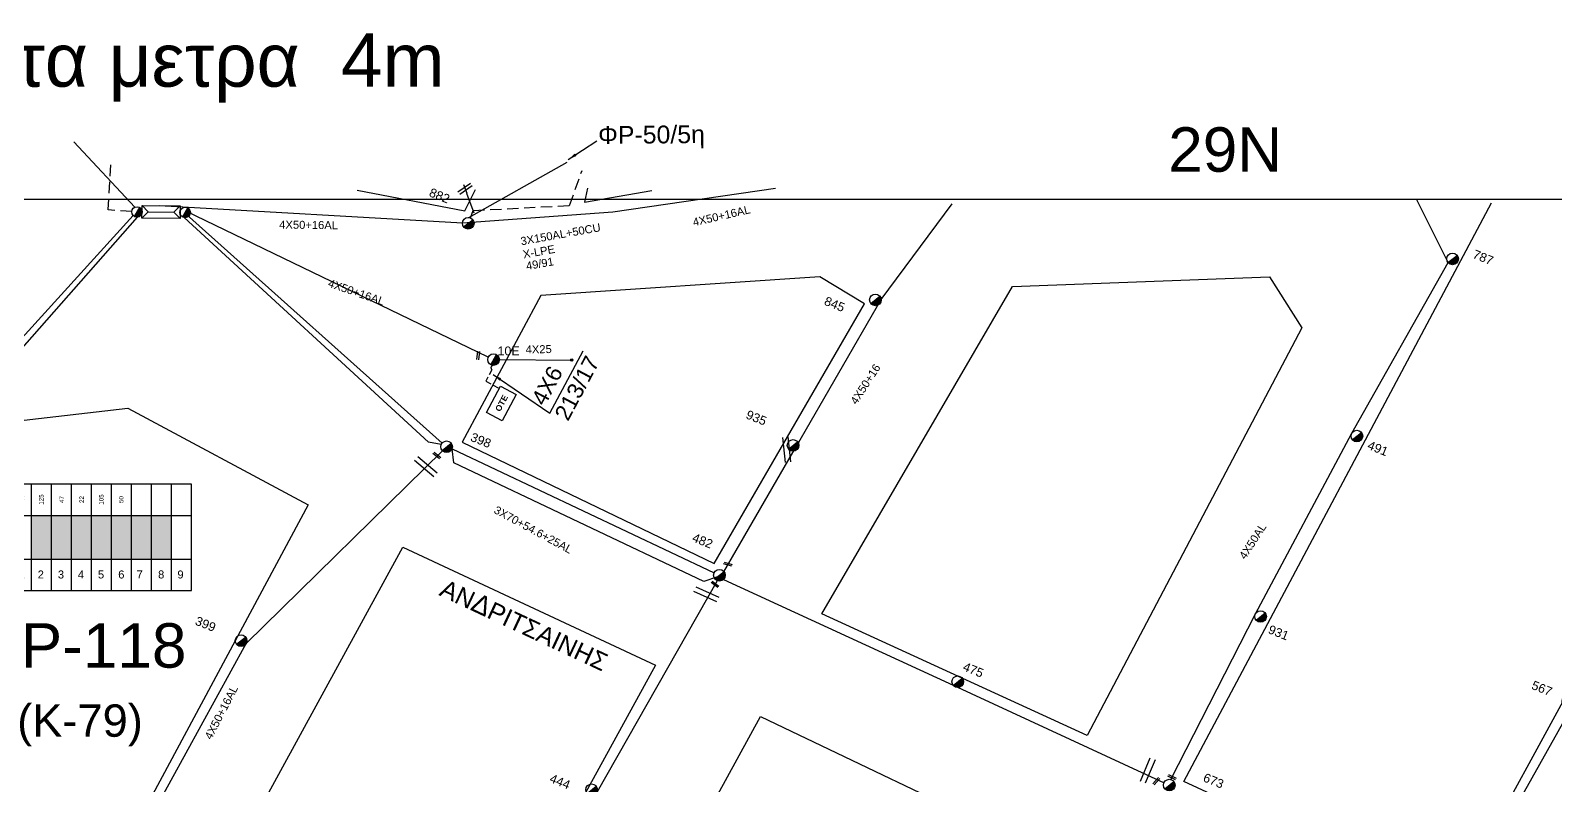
# Model space of a CAD drawing. Header units: millimetres. Extents: x 2101 to 3312, y 775 to 1363.
# Drawn here: x 2223.6 to 2395.2, y 1278.2 to 1363.2 of the extents above; entities that cross this region are included whole.
import ezdxf
from ezdxf.enums import TextEntityAlignment as Align

# ---------------------------------------------------------------- set-up
doc = ezdxf.new("R2010")
doc.units = ezdxf.units.MM
doc.linetypes.add('DASHED', pattern=[19.05, 12.7, -6.35])
for name, color, linetype in [('Pillar OTE', 7, 'Continuous'), ('Άγνωστα', 7, 'Continuous'), ('Ασφαλειοκιβώτια Χ.Τ 9 αναχωρήσεων', 7, 'Continuous'), ('Γυμνά εναέρια ΧΤ (3Φ)   4x50AL', 7, 'Continuous'), ('Γυμνά εναέρια ΧΤ και ΦΟΠ (3Φ)   4x50+16AL', 7, 'Continuous'), ('Επιγραφές - Σχήματα', 7, 'Continuous'), ('Καλώδια ΧΤ   3x95+50 AL XLPE', 7, 'DASHED'), ('Μηχανική τομή', 7, 'Continuous'), ('Στύλος ΦΜ', 7, 'Continuous'), ('Στύλος ΦΜ @ 1', 7, 'Continuous'), ('Συνδέσεις', 7, 'Continuous'), ('Συνεστραμμένα ΧΤ   3x70+54.6+25 AL', 7, 'SYN_LINE'), ('Τομή', 7, 'Continuous'), ('Υποσταθμός εναέριος 2 στύλων', 7, 'Continuous'), ('Υποσταθμός πόλεως', 7, 'Continuous'), ('Υπόβαθρο ΔΕΗ', 7, 'Continuous'), ('Υπόγεια καλώδια Παροχών ΧΤ   4x25', 7, 'DASHED'), ('Υπόγεια καλώδια Παροχών ΧΤ   4x50AL', 7, 'DASHED'), ('Υπόγεια καλώδια Παροχών ΧΤ   4x6', 7, 'DASHED')]:
    doc.layers.add(name, color=color, linetype=linetype)
doc.styles.add('arial', font='arial.ttf')
doc.styles.get("Standard").update_dxf_attribs({"font": 'arial.ttf'})
doc.linetypes.add('SYN_LINE', pattern='A,0.5,-0.0001,["/\\/\\/\\/",Standard,S=0.1,R=0,X=0,Y=-0.05],-0.25', length=0.7501)
doc.dimstyles.new('ISO-25', dxfattribs={"dimtxt": 2.5, "dimasz": 2.5, "dimexe": 1.25, "dimexo": 0.625, "dimtad": 1, "dimtxsty": 'Standard', "dimcen": 2.5, "dimadec": 0, "dimazin": 0, "dimtfac": 1, "dimtmove": 0, "dimatfit": 3, "dimfxl": 1, "dimarcsym": 0})

# ---------------------------------------------------------------- blocks, each defined once
blk = doc.blocks.new('ΜΗΧΑΝΙΚΗ ΤΟΜΗ')
at = {"layer": 'Μηχανική τομή', "ltscale": 40}
for p, q in [((-1.89, 0.78), (1.89, 0.78)), ((1.89, 0), (-1.89, 0))]:
    blk.add_line(p, q, dxfattribs=at)
blk = doc.blocks.new('ΥΠΑΡΧΩΝ ΤΣΙΜΕΝΤΕΝΙΟΣ ΣΤΥΛΟΣ')
at = {"layer": 'Στύλος ΦΜ'}
blk.add_hatch(color=7, dxfattribs=at).paths.add_polyline_path([(-1.29, -2.28, 0.574793), (2.62, 0, 0.268822), (1.3, 2.27)])
at = {"layer": 'Στύλος ΦΜ', "color": 7}
blk.add_line((-1.29, -2.28), (1.3, 2.27), dxfattribs=at)
blk.add_circle((0, 0), 2.62, dxfattribs=at)
at = {"layer": 'Στύλος ΦΜ', "flags": 4}
for tag, p in [('ΤΥΠΟΣ', (-4.91, 3.03)), ('ΑΡΙΘΜΟΣ', (-4.68, 8.05))]:
    blk.add_attdef(tag, p, '', height=4, dxfattribs=at)
blk = doc.blocks.new('ΤΟΜΗ')
at = {"layer": 'Τομή', "ltscale": 40}
for p, q in [((-5.68, 0), (5.68, 0)), ((5.68, -2.33), (-5.68, -2.33))]:
    blk.add_line(p, q, dxfattribs=at)
blk = doc.blocks.new('_ΣΥΝΔΕΣΗ')
at = {"layer": 'Συνδέσεις', "linetype": 'SYN_LINE', "ltscale": 40}
blk.add_hatch(color=256, dxfattribs=at).paths.add_polyline_path([(0.5, -0.01, 1), (-0.5, -0.01, 1)])
at = {"layer": 'Συνδέσεις'}
blk.add_circle((0, -0.01), 0.5, dxfattribs=at)
blk = doc.blocks.new('ΑΣΦΑΛΕΙΟΚΙΒΩΤΙΟ ΥΠΟΣΤΑΘΜΟΥ 9 ΑΝΑΧΩΡΗΣΕΩΝ')
at = {"layer": 'Ασφαλειοκιβώτια Χ.Τ 9 αναχωρήσεων', "ltscale": 40}
for p, q in [((-23.8, 40.36), (24.02, 40.36)), ((-9.72, 40.36), (-9.72, -40.64)), ((9.94, 40.36), (9.94, -40.64)), ((-23.8, 31.36), (24.02, 31.36)), ((-23.8, 22.36), (24.02, 22.36)), ((-23.8, 13.36), (24.02, 13.36)), ((-23.8, 4.36), (24.02, 4.36)), ((-23.8, -4.64), (24.02, -4.64)), ((-23.8, -13.64), (24.02, -13.64)), ((-23.8, -22.64), (24.02, -22.64)), ((-23.8, -31.64), (24.02, -31.64))]:
    blk.add_line(p, q, dxfattribs=at)
at = {"layer": 'Ασφαλειοκιβώτια Χ.Τ 9 αναχωρήσεων'}
blk.add_lwpolyline([(-23.8, -40.64), (24.02, -40.64), (24.02, 40.36), (-23.8, 40.36)], close=True, dxfattribs=at)
for s, p in [('1', (-18.45, 37.08)), ('2', (-18.45, 28.51)), ('3', (-18.45, 19.44)), ('4', (-18.45, 10.41)), ('5', (-18.45, 1.4)), ('6', (-18.45, -7.73)), ('7', (-18.45, -15.98)), ('8', (-18.45, -25.66)), ('9', (-18.45, -34.36))]:
    blk.add_text(s, height=3.6, rotation=270, dxfattribs=at).set_placement(p)
at = {"layer": 'Ασφαλειοκιβώτια Χ.Τ 9 αναχωρήσεων', "ltscale": 40}
for tag, height, p in [('ΟΝΟΜΑ', 5, (-0.16, 44.31)), ('ΚΕΙΜΕΝΟ 1', 2, (17.06, 35.59)), ('ΚΕΙΜΕΝΟ 2', 2, (17.06, 26.88)), ('ΚΕΙΜΕΝΟ 3', 2, (17.06, 17.69)), ('ΚΕΙΜΕΝΟ 4', 2, (17.06, 8.71)), ('ΚΕΙΜΕΝΟ 5', 2, (17.06, -0.13)), ('ΚΕΙΜΕΝΟ 6', 2, (17.06, -9.05)), ('ΚΕΙΜΕΝΟ 7', 2, (17.06, -18.13)), ('ΚΕΙΜΕΝΟ 8', 2, (17.06, -26.85)), ('ΚΕΙΜΕΝΟ 9', 2, (17.06, -35.99)), ('ΣΧ', 2, (-0.1, -42.64))]:
    blk.add_attdef(tag, text='', height=height, dxfattribs=at).set_placement(p, align=Align.MIDDLE_CENTER)
blk = doc.blocks.new('ΥΠΟΣΤΑΘΜΟΣ ΕΝΑΕΡΙΟΣ ΕΠΙ 2 ΣΤΥΛΩΝ')
at = {"layer": 'Υποσταθμός εναέριος 2 στύλων', "linetype": 'Continuous'}
for points in [[(-11.97, -2.11, 0.574793), (-8.45, -0.07, 0.268822), (-9.64, 1.98)], [(9.68, -2.15, 0.574793), (13.19, -0.1, 0.268822), (12.01, 1.95)]]:
    blk.add_hatch(color=256, dxfattribs=at).paths.add_polyline_path(points)
for p, q in [((-11.97, -2.11), (-9.64, 1.98)), ((9.68, -2.15), (12.01, 1.95))]:
    blk.add_line(p, q, dxfattribs=at)
for centre in [(-10.81, -0.07), (10.84, -0.1)]:
    blk.add_circle(centre, 2.36, dxfattribs=at)
at = {"layer": 'Υποσταθμός πόλεως', "linetype": 'Continuous', "ltscale": 40}
blk.add_lwpolyline([(-8.57, 2.82), (8.57, 2.82), (8.57, -2.82), (-8.57, -2.82)], close=True, dxfattribs=at)
for points in [[(-5.75, 0), (-8.57, 2.82)], [(-8.57, -2.82), (-5.75, 0)], [(-5.75, 0), (5.75, 0)], [(5.75, 0), (8.57, 2.82)], [(8.57, -2.82), (5.75, 0)]]:
    blk.add_lwpolyline(points, dxfattribs=at)
at = {"layer": 'Υποσταθμός εναέριος 2 στύλων', "ltscale": 40, "flags": 1}
for tag, p in [('ΜΕΤΑΣΧΗΜΑΤΙΣΜΟΣ', (14.09, 2.51)), ('ΙΣΧΥΣ', (14.07, -0.28)), ('ΑΡΙΘΜΟΣ', (14.19, -3))]:
    blk.add_attdef(tag, p, '', height=1.8, dxfattribs=at)
blk = doc.blocks.new('τομή_')
at = {"layer": 'Επιγραφές - Σχήματα'}
for p, q in [((-1.29, -0.22), (0.13, 0.75)), ((-1.08, -0.46), (0.34, 0.51)), ((-0.66, 0.62), (-0.29, -0.37))]:
    blk.add_line(p, q, dxfattribs=at)
blk = doc.blocks.new('PILLAR ΟΤΕ')
at = {"layer": 'Pillar OTE', "ltscale": 40}
blk.add_lwpolyline([(-3.31, 2.02), (3.39, 2.02), (3.39, -1.99), (-3.31, -1.99)], close=True, dxfattribs=at)
at = {"layer": 'Pillar OTE', "insert": (-1.81, 0.71), "char_height": 1.3575, "width": 109.961, "attachment_point": 1}
blk.add_mtext('{\\fArial|b1|i0|c161|p34;OTE}', dxfattribs=at)

msp = doc.modelspace()

# ---------------------------------------------------------------- hatches: boundary and pattern name
at = {"layer": 'Ασφαλειοκιβώτια Χ.Τ 9 αναχωρήσεων'}
h = msp.add_hatch(color=5, dxfattribs=at)
h.dxf.hatch_style = 1
h.paths.add_polyline_path([(2223.72, 1303.7), (2225.97, 1303.7), (2225.97, 1308.62), (2223.72, 1308.62)])
h = msp.add_hatch(color=2, dxfattribs=at)
h.dxf.hatch_style = 1
h.paths.add_polyline_path([(2225.97, 1303.7), (2228.22, 1303.7), (2228.22, 1308.62), (2225.97, 1308.62)])
h = msp.add_hatch(color=30, dxfattribs=at)
h.dxf.hatch_style = 1
h.paths.add_polyline_path([(2228.22, 1303.7), (2230.47, 1303.7), (2230.47, 1308.62), (2228.22, 1308.62)])
h = msp.add_hatch(color=6, dxfattribs=at)
h.dxf.hatch_style = 1
h.paths.add_polyline_path([(2230.47, 1303.7), (2232.72, 1303.7), (2232.72, 1308.62), (2230.47, 1308.62)])
h = msp.add_hatch(color=85, dxfattribs=at)
h.dxf.hatch_style = 1
h.paths.add_polyline_path([(2232.72, 1303.7), (2234.97, 1303.7), (2234.97, 1308.62), (2232.72, 1308.62)])
h = msp.add_hatch(color=27, dxfattribs=at)
h.dxf.hatch_style = 1
h.paths.add_polyline_path([(2237.22, 1308.62), (2234.97, 1308.62), (2234.97, 1303.7), (2237.22, 1303.7)])
h = msp.add_hatch(color=173, dxfattribs=at)
h.dxf.hatch_style = 1
h.paths.add_polyline_path([(2237.22, 1303.7), (2239.47, 1303.7), (2239.47, 1308.62), (2237.22, 1308.62)])

# ---------------------------------------------------------------- linework, layer by layer
at = {"layer": 'Άγνωστα', "color": 85, "ltscale": 40}
msp.add_lwpolyline([(2235.38, 1343.31), (2228.5, 1350.65)], dxfattribs=at)
at = {"layer": 'Άγνωστα', "color": 6, "linetype": 'DASHED', "ltscale": 0.1}
msp.add_lwpolyline([(2235.02, 1342.82), (2232.35, 1342.98), (2232.68, 1348.53)], dxfattribs=at)
at = {"layer": 'Άγνωστα', "color": 5, "ltscale": 40}
msp.add_lwpolyline([(2238.14, 1343.49), (2272.21, 1341.54), (2289.12, 1342.78), (2307.42, 1345.45)], dxfattribs=at)
at = {"layer": 'Άγνωστα', "color": 30, "ltscale": 40}
msp.add_lwpolyline([(2301.63, 1302.28), (2303, 1304.65), (2309.79, 1316.4), (2319.32, 1332.92), (2327.28, 1343.68)], dxfattribs=at)
at = {"layer": 'Άγνωστα', "color": 173, "linetype": 'SYN_LINE', "ltscale": 20}
msp.add_lwpolyline([(2204.56, 1308.66), (2235.18, 1342.36)], dxfattribs=at)
at = {"layer": 'Άγνωστα', "color": 27, "linetype": 'SYN_LINE', "ltscale": 10}
for points in [[(2269.83, 1316.59), (2268.39, 1316.87), (2240.9, 1342.12)], [(2300.89, 1301.7), (2299.35, 1301.16), (2271.24, 1314.51), (2271.04, 1316.1)]]:
    msp.add_lwpolyline(points, dxfattribs=at)
at = {"layer": 'Άγνωστα', "color": 30, "linetype": 'SYN_LINE', "ltscale": 10}
for points in [[(2269.92, 1316.75), (2241.16, 1342.46)], [(2271.04, 1316.1), (2300.53, 1302.16)]]:
    msp.add_lwpolyline(points, dxfattribs=at)
at = {"layer": 'Άγνωστα', "color": 6}
msp.add_lwpolyline([(2209.6, 1225.44), (2216.62, 1236.99), (2228.15, 1257.9), (2237.75, 1275.74), (2247.89, 1294.21), (2269.97, 1315.89)], dxfattribs=at)
at = {"layer": 'Άγνωστα', "color": 1, "ltscale": 40}
msp.add_lwpolyline([(2300.88, 1301.27), (2287.35, 1277.5), (2276.6, 1257.58), (2263.72, 1233.58), (2246.97, 1204.18)], dxfattribs=at)
at = {"layer": 'Άγνωστα', "color": 27, "ltscale": 40}
msp.add_lwpolyline([(2301.57, 1301.4), (2327.4, 1289.5), (2351.13, 1278.54)], dxfattribs=at)
at = {"layer": 'Γυμνά εναέρια ΧΤ (3Φ)   4x50AL', "color": 2, "ltscale": 40}
msp.add_lwpolyline([(2351.91, 1278.9), (2361.41, 1297.54), (2372.24, 1317.85), (2383.07, 1337.06), (2379.57, 1344.12)], dxfattribs=at)
at = {"layer": 'Γυμνά εναέρια ΧΤ (3Φ)   4x50AL', "color": 85, "ltscale": 40}
msp.add_lwpolyline([(2417.76, 1324.55), (2417.5, 1324.11), (2407.31, 1305.52), (2397.14, 1287.35), (2384.05, 1264.02)], dxfattribs=at)
at = {"layer": 'Γυμνά εναέρια ΧΤ και ΦΟΠ (3Φ)   4x50+16AL', "color": 30, "ltscale": 40}
msp.add_lwpolyline([(2275.11, 1326.4), (2241.1, 1342.85)], dxfattribs=at)
at = {"layer": 'Επιγραφές - Σχήματα'}
msp.add_lwpolyline([(2272.68, 1344.86), (2273.5, 1342.65)], dxfattribs=at)
msp.add_lwpolyline([(2111.59, 791.84), (3200.39, 791.84), (3200.39, 1344.14), (2111.59, 1344.14)], close=True, dxfattribs=at)
at = {"layer": 'Καλώδια ΧΤ   3x95+50 AL XLPE', "color": 2, "linetype": 'DASHED', "ltscale": 0.1}
msp.add_lwpolyline([(2273.11, 1342.09), (2273.43, 1342.92), (2284.27, 1343.48), (2285.66, 1347.43)], dxfattribs=at)
at = {"layer": 'Συνεστραμμένα ΧΤ   3x70+54.6+25 AL', "color": 2, "linetype": 'SYN_LINE', "ltscale": 15}
msp.add_lwpolyline([(2272.92, 1342.13), (2284, 1348.34)], dxfattribs=at)
at = {"layer": 'Συνεστραμμένα ΧΤ   3x70+54.6+25 AL', "color": 2, "linetype": 'SYN_LINE', "ltscale": 20}
msp.add_lwpolyline([(2204.76, 1308.04), (2205.97, 1307.65), (2219.64, 1323.76), (2219.58, 1325.21), (2220.78, 1325.26), (2235.68, 1342.18)], dxfattribs=at)
at = {"layer": 'Υπόβαθρο ΔΕΗ'}
for points in [[(2260.37, 1345.21), (2272.49, 1342.88), (2273.68, 1345.29)], [(2286.29, 1345.45), (2285.93, 1343.87), (2293.53, 1345.17)], [(2383.46, 1264.74), (2353.35, 1278.69), (2387.98, 1343.77)], [(2397.73, 1343.4), (2421, 1333.52), (2383.46, 1264.74)], [(2300.53, 1303.21), (2317.43, 1332.4), (2312.41, 1335.44), (2281.02, 1333.35), (2272.18, 1316.85), (2300.53, 1303.21)], [(2334.07, 1334.37), (2363, 1335.44), (2366.64, 1329.7), (2342.47, 1283.86), (2312.65, 1297.53), (2334.07, 1334.37)], [(2282.03, 1320.1), (2285.8, 1327.14)], [(2221.94, 1319.21), (2234.57, 1320.67), (2254.87, 1309.79), (2216.24, 1237.89), (2189.18, 1252.98), (2221.94, 1319.21)], [(2265.49, 1305.04), (2293.94, 1291.77), (2253.18, 1217.42), (2225.89, 1232.47), (2265.49, 1305.04)], [(2305.73, 1285.99), (2335.71, 1271.67), (2295.1, 1194.56), (2264.67, 1210.91), (2305.73, 1285.99)]]:
    msp.add_lwpolyline(points, dxfattribs=at)
at = {"layer": 'Υπόγεια καλώδια Παροχών ΧΤ   4x25', "color": 30, "linetype": 'SYN_LINE', "ltscale": 10}
msp.add_lwpolyline([(2276.37, 1326.14), (2284.51, 1326.09)], dxfattribs=at)
at = {"layer": 'Υπόγεια καλώδια Παροχών ΧΤ   4x6', "color": 30, "linetype": 'DASHED', "ltscale": 0.05}
msp.add_lwpolyline([(2275.68, 1325.49, 0.704692), (2275.53, 1325), (2274.84, 1323.71), (2276.32, 1322.91)], format="xyb", dxfattribs=at)

# ---------------------------------------------------------------- block references
at = {"layer": 'Pillar OTE', "xscale": 0.5, "yscale": 0.5, "zscale": 0.5, "rotation": 61.96702644281886}
msp.add_blockref('PILLAR ΟΤΕ', (2276.59, 1321.17), dxfattribs=at)
at = {"layer": 'Ασφαλειοκιβώτια Χ.Τ 9 αναχωρήσεων'}
ref = msp.add_blockref('ΑΣΦΑΛΕΙΟΚΙΒΩΤΙΟ ΥΠΟΣΤΑΘΜΟΥ 9 ΑΝΑΧΩΡΗΣΕΩΝ', (2231.56, 1306.13), dxfattribs=dict(at, xscale=0.25, yscale=0.25, zscale=0.25, rotation=90))
ref.add_attrib('ΚΕΙΜΕΝΟ 2', '125', dxfattribs={"ltscale": 40, "height": 0.5, "rotation": 90}).set_placement((2224.84, 1310.4), align=Align.MIDDLE_CENTER)
ref.add_attrib('ΚΕΙΜΕΝΟ 1', '230', dxfattribs={"ltscale": 40, "height": 0.5, "rotation": 90}).set_placement((2222.66, 1310.4), align=Align.MIDDLE_CENTER)
ref.add_attrib('ΚΕΙΜΕΝΟ 3', '47', dxfattribs={"ltscale": 40, "height": 0.5, "rotation": 90}).set_placement((2227.14, 1310.4), align=Align.MIDDLE_CENTER)
ref.add_attrib('ΚΕΙΜΕΝΟ 4', '22', dxfattribs={"ltscale": 40, "height": 0.5, "rotation": 90}).set_placement((2229.38, 1310.4), align=Align.MIDDLE_CENTER)
ref.add_attrib('ΚΕΙΜΕΝΟ 5', '105', dxfattribs={"ltscale": 40, "height": 0.5, "rotation": 90}).set_placement((2231.59, 1310.4), align=Align.MIDDLE_CENTER)
ref.add_attrib('ΚΕΙΜΕΝΟ 6', '50', dxfattribs={"ltscale": 40, "height": 0.5, "rotation": 90}).set_placement((2233.82, 1310.4), align=Align.MIDDLE_CENTER)
at = {"layer": 'Επιγραφές - Σχήματα'}
msp.add_blockref('τομή_', (2272.98, 1345.23), dxfattribs=at)
at = {"layer": 'Μηχανική τομή', "xscale": 0.25, "yscale": 0.25, "zscale": 0.25}
for p, rotation in [((2274.08, 1326.58), 82.26192620196889), ((2269.39, 1315.43), 142.2312764773505), ((2302.04, 1303.04), 344.3169256726388), ((2300.69, 1300.94), 142.2312764773505), ((2350.33, 1278.64), 49.35095248043589), ((2352.08, 1279.25), 155.6229540879206)]:
    msp.add_blockref('ΜΗΧΑΝΙΚΗ ΤΟΜΗ', p, dxfattribs=dict(at, rotation=rotation))
at = {"layer": 'Στύλος ΦΜ @ 1', "ltscale": 40}
ref = msp.add_blockref('ΥΠΑΡΧΩΝ ΤΣΙΜΕΝΤΕΝΙΟΣ ΣΤΥΛΟΣ', (2272.86, 1341.48), dxfattribs=dict(at, xscale=0.25, yscale=0.25, zscale=0.25, rotation=338.0348720893729))
ref.add_attrib('ΤΥΠΟΣ', '882', (2268.37, 1344.56), dxfattribs={"layer": 'Στύλος ΦΜ', "height": 1, "rotation": 338.0349, "flags": 4})
ref = msp.add_blockref('ΥΠΑΡΧΩΝ ΤΣΙΜΕΝΤΕΝΙΟΣ ΣΤΥΛΟΣ', (2383.58, 1337.47), dxfattribs=dict(at, xscale=0.25, yscale=0.25, zscale=0.25, rotation=338.0348720893729))
ref.add_attrib('ΤΥΠΟΣ', '787', (2385.76, 1337.62), dxfattribs={"layer": 'Στύλος ΦΜ', "height": 1, "rotation": 338.0349, "flags": 4})
ref = msp.add_blockref('ΥΠΑΡΧΩΝ ΤΣΙΜΕΝΤΕΝΙΟΣ ΣΤΥΛΟΣ', (2318.66, 1332.86), dxfattribs=dict(at, xscale=0.25, yscale=0.25, zscale=0.25, rotation=338.0348720893729))
ref.add_attrib('ΤΥΠΟΣ', '845', (2312.81, 1332.35), dxfattribs={"layer": 'Στύλος ΦΜ', "height": 1, "rotation": 338.0349, "flags": 4})
ref = msp.add_blockref('ΥΠΑΡΧΩΝ ΤΣΙΜΕΝΤΕΝΙΟΣ ΣΤΥΛΟΣ', (2275.71, 1326.14), dxfattribs=dict(at, xscale=0.25, yscale=0.25, zscale=0.25))
ref.add_attrib('ΤΥΠΟΣ', '10Ε', (2276.16, 1326.62), dxfattribs={"layer": 'Στύλος ΦΜ', "height": 1, "flags": 4})
ref = msp.add_blockref('ΥΠΑΡΧΩΝ ΤΣΙΜΕΝΤΕΝΙΟΣ ΣΤΥΛΟΣ', (2309.4, 1316.49), dxfattribs=dict(at, xscale=0.25, yscale=0.25, zscale=0.25, rotation=338.0348720893729))
ref.add_attrib('ΤΥΠΟΣ', '935', (2304.01, 1319.57), dxfattribs={"layer": 'Στύλος ΦΜ', "height": 1, "rotation": 338.0349, "flags": 4})
ref = msp.add_blockref('ΥΠΑΡΧΩΝ ΤΣΙΜΕΝΤΕΝΙΟΣ ΣΤΥΛΟΣ', (2270.43, 1316.34), dxfattribs=dict(at, xscale=0.25, yscale=0.25, zscale=0.25, rotation=338.0348720893729))
ref.add_attrib('ΤΥΠΟΣ', '398', (2273.02, 1317.04), dxfattribs={"layer": 'Στύλος ΦΜ', "height": 1, "rotation": 338.0349, "flags": 4})
ref = msp.add_blockref('ΥΠΑΡΧΩΝ ΤΣΙΜΕΝΤΕΝΙΟΣ ΣΤΥΛΟΣ', (2372.82, 1317.54), dxfattribs=dict(at, xscale=0.25, yscale=0.25, zscale=0.25, rotation=338.0348720893729))
ref.add_attrib('ΤΥΠΟΣ', '491', (2373.92, 1316.13), dxfattribs={"layer": 'Στύλος ΦΜ', "height": 1, "rotation": 338.0349, "flags": 4})
ref = msp.add_blockref('ΥΠΑΡΧΩΝ ΤΣΙΜΕΝΤΕΝΙΟΣ ΣΤΥΛΟΣ', (2301.12, 1301.88), dxfattribs=dict(at, xscale=0.25, yscale=0.25, zscale=0.25, rotation=338.0348720893729))
ref.add_attrib('ΤΥΠΟΣ', '482', (2297.96, 1305.73), dxfattribs={"layer": 'Στύλος ΦΜ', "height": 1, "rotation": 338.0349, "flags": 4})
ref = msp.add_blockref('ΥΠΑΡΧΩΝ ΤΣΙΜΕΝΤΕΝΙΟΣ ΣΤΥΛΟΣ', (2247.31, 1294.52), dxfattribs=dict(at, xscale=0.25, yscale=0.25, zscale=0.25, rotation=338.0348720893729))
ref.add_attrib('ΤΥΠΟΣ', '399', (2242.05, 1296.36), dxfattribs={"layer": 'Στύλος ΦΜ', "height": 1, "rotation": 338.0349, "flags": 4})
ref = msp.add_blockref('ΥΠΑΡΧΩΝ ΤΣΙΜΕΝΤΕΝΙΟΣ ΣΤΥΛΟΣ', (2361.99, 1297.24), dxfattribs=dict(at, xscale=0.25, yscale=0.25, zscale=0.25, rotation=338.0348720893729))
ref.add_attrib('ΤΥΠΟΣ', '931', (2362.75, 1295.4), dxfattribs={"layer": 'Στύλος ΦΜ', "height": 1, "rotation": 338.0349, "flags": 4})
ref = msp.add_blockref('ΥΠΑΡΧΩΝ ΤΣΙΜΕΝΤΕΝΙΟΣ ΣΤΥΛΟΣ', (2327.92, 1289.9), dxfattribs=dict(at, xscale=0.25, yscale=0.25, zscale=0.25, rotation=338.0348720893729))
ref.add_attrib('ΤΥΠΟΣ', '475', (2328.41, 1291.21), dxfattribs={"layer": 'Στύλος ΦΜ', "height": 1, "rotation": 338.0349, "flags": 4})
ref = msp.add_blockref('ΥΠΑΡΧΩΝ ΤΣΙΜΕΝΤΕΝΙΟΣ ΣΤΥΛΟΣ', (2396.57, 1287.67), dxfattribs=dict(at, xscale=0.25, yscale=0.25, zscale=0.25, rotation=338.0348720893729))
ref.add_attrib('ΤΥΠΟΣ', '567', (2392.37, 1289.13), dxfattribs={"layer": 'Στύλος ΦΜ', "height": 1, "rotation": 338.0349, "flags": 4})
ref = msp.add_blockref('ΥΠΑΡΧΩΝ ΤΣΙΜΕΝΤΕΝΙΟΣ ΣΤΥΛΟΣ', (2286.74, 1277.75), dxfattribs=dict(at, xscale=0.25, yscale=0.25, zscale=0.25, rotation=338.0348720893729))
ref.add_attrib('ΤΥΠΟΣ', '444', (2281.92, 1278.64), dxfattribs={"layer": 'Στύλος ΦΜ', "height": 1, "rotation": 338.0349, "flags": 4})
ref = msp.add_blockref('ΥΠΑΡΧΩΝ ΤΣΙΜΕΝΤΕΝΙΟΣ ΣΤΥΛΟΣ', (2351.72, 1278.27), dxfattribs=dict(at, xscale=0.25, yscale=0.25, zscale=0.25, rotation=338.0348720893729))
ref.add_attrib('ΤΥΠΟΣ', '673', (2355.43, 1278.73), dxfattribs={"layer": 'Στύλος ΦΜ', "height": 1, "rotation": 338.0349, "flags": 4})
at = {"layer": 'Συνδέσεις', "xscale": 0.25, "yscale": 0.25, "zscale": 0.25}
msp.add_blockref('_ΣΥΝΔΕΣΗ', (2284.51, 1326.09), dxfattribs=at)
at = {"layer": 'Τομή'}
for p, xscale, yscale, zscale, rotation in [((2308.39, 1315.98), 0.2499999999999999, 0.2499999999999999, 0.2499999999999999, 95.91219164441313), ((2268.27, 1314.32), 0.25, 0.25, 0.25, 319.8145067239187), ((2299.76, 1300), 0.25, 0.25, 0.25, 335.3712826459262), ((2349.56, 1279.81), 0.25, 0.25, 0.25, 247.0685828257828)]:
    msp.add_blockref('ΤΟΜΗ', p, dxfattribs=dict(at, xscale=xscale, yscale=yscale, zscale=zscale, rotation=rotation))
at = {"layer": 'Υποσταθμός εναέριος 2 στύλων', "xscale": 0.2499999999999999, "yscale": 0.2499999999999999, "zscale": 0.2499999999999999, "rotation": 359.4070687178715}
msp.add_blockref('ΥΠΟΣΤΑΘΜΟΣ ΕΝΑΕΡΙΟΣ ΕΠΙ 2 ΣΤΥΛΩΝ', (2238.31, 1342.75), dxfattribs=at)

# ---------------------------------------------------------------- texts
at = {"layer": 'Άγνωστα', "ltscale": 40, "char_height": 0.9, "width": 69.1904, "attachment_point": 1, "style": 'arial'}
for s, insert, rotation in [('3X150AL+50CU\\PX-LPE', (2278.68, 1339.89), 10.1017), ('49/91', (2279.29, 1337.1), 10.1017), ('4X50+16', (2315.78, 1321.5), 57.1076), ('3X70+54.6+25AL', (2276.09, 1309.73), 331.5492)]:
    msp.add_mtext(s, dxfattribs=dict(at, insert=insert, rotation=rotation))
at = {"layer": 'Γυμνά εναέρια ΧΤ (3Φ)   4x50AL', "ltscale": 40, "insert": (2359.51, 1304.08), "char_height": 0.9, "width": 69.1904, "attachment_point": 1, "rotation": 57.1076, "style": 'arial'}
msp.add_mtext('4X50AL', dxfattribs=at)
at = {"layer": 'Γυμνά εναέρια ΧΤ και ΦΟΠ (3Φ)   4x50+16AL', "ltscale": 40, "char_height": 0.9, "width": 69.1904, "attachment_point": 1, "style": 'arial'}
for insert, rotation in [((2298.03, 1342.02), 12.998), ((2251.61, 1341.79), 359.2969), ((2257.31, 1335.22), 341.0188), ((2243.16, 1283.73), 62.5632)]:
    msp.add_mtext('4X50+16AL', dxfattribs=dict(at, insert=insert, rotation=rotation))
at = {"layer": 'Επιγραφές - Σχήματα', "ltscale": 10, "insert": (2110.15, 1362.85), "char_height": 6, "width": 315.0361, "attachment_point": 1}
msp.add_mtext('{\\C1;για να σχεδιασω προσθετω  στα μετρα  4m}', dxfattribs=at)
at = {"layer": 'Επιγραφές - Σχήματα', "ltscale": 40, "char_height": 2, "width": 28.8889, "attachment_point": 1, "style": 'arial'}
for s, insert, rotation in [('ΦΡ-50/5η', (2287.46, 1352.41), 0.4851), ('AN{\\H1.0833x;Δ}PITΣAINHΣ', (2270.4, 1301.63), 334.9395)]:
    msp.add_mtext(s, dxfattribs=dict(at, insert=insert, rotation=rotation))
at = {"layer": 'Επιγραφές - Σχήματα', "ltscale": 40, "attachment_point": 1, "style": 'arial'}
for s, insert, char_height, width in [('29Ν', (2351.6, 1352.28), 5, 13.6107), ('ΦP-118', (2216.96, 1296.48), 5, 13.6107), ('(K-79) ', (2222.13, 1287.35), 3.641, 9.9105)]:
    msp.add_mtext(s, dxfattribs=dict(at, insert=insert, char_height=char_height, width=width))
at = {"layer": 'Υπόγεια καλώδια Παροχών ΧΤ   4x25', "ltscale": 40, "insert": (2279.31, 1327.73), "char_height": 0.9, "width": 69.1904, "attachment_point": 1, "rotation": 1.0593, "style": 'arial'}
msp.add_mtext('4X25', dxfattribs=at)
at = {"layer": 'Υπόγεια καλώδια Παροχών ΧΤ   4x50AL', "color": 7, "char_height": 1.8, "attachment_point": 1, "rotation": 62}
for s, insert in [('213/17', (2282.49, 1319.97)), ('4X6', (2279.88, 1321.67))]:
    msp.add_mtext_dynamic_manual_height_columns(s, width=1.8, gutter_width=12.5, heights=[0.0453], dxfattribs=dict(at, insert=insert))

# ---------------------------------------------------------------- leaders
at = {"layer": 'Επιγραφές - Σχήματα', "ltscale": 40}
for points in [[(2284.12, 1348.65), (2287.31, 1350.75)], [(2275.65, 1324.47), (2282.03, 1320.1)]]:
    msp.add_leader(points, dimstyle='ISO-25', override={"dimasz": 1, "dimtad": 0}, dxfattribs=at)

doc.saveas('drawing.dxf')
